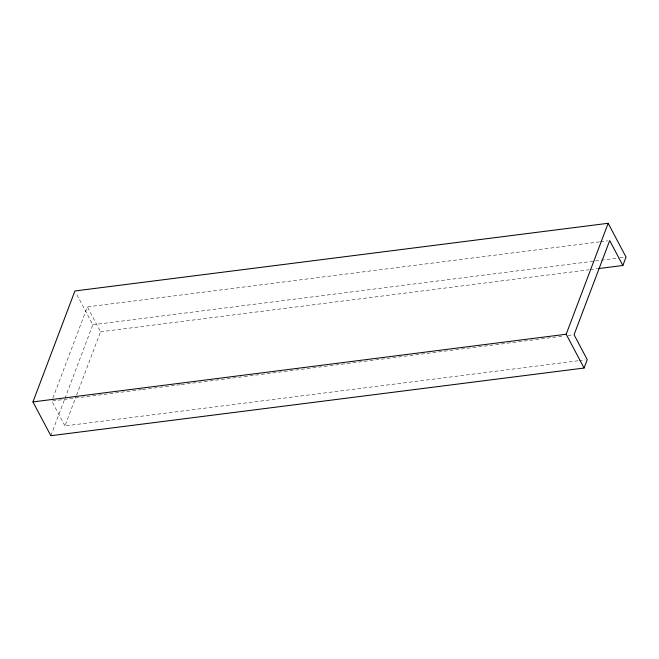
<?xml version="1.0" encoding="UTF-8"?>
<svg xmlns="http://www.w3.org/2000/svg" width="659" height="659" viewBox="0 0 659 659"><rect width="100%" height="100%" fill="white"/><g stroke="black" fill="none" stroke-linecap="round" stroke-linejoin="round"><path stroke-width="0.49" stroke-dasharray="3.29 2.47" d="M52.86 398.135L87.383 306.872L599.484 241.878M50.842 435.714L64.598 399.37M64.961 398.407L92.82 324.763L75.867 292.744M578.067 360.794L64.953 425.92L76.222 396.141M76.584 395.178L100.572 331.782L87.383 306.872M600.506 241.754L607.647 240.848M92.82 324.763L594.443 261.096M595.464 260.964L618.916 257.99M619.93 257.858L626.05 257.084M100.572 331.782L589.204 269.762M590.225 269.63L597.367 268.724M141.537 389.626L51.764 401.018L64.953 425.92M142.558 389.494L180.302 384.708M181.324 384.576L562.844 336.156M567.943 335.505L573.042 334.854M579.088 360.671L585.208 359.888"/><path stroke-width="0.99" d="M622.87 265.486L609.682 240.584L574.063 334.731L587.251 359.633L584.072 368.035L50.842 435.714L32.95 401.916L74.928 290.965L608.158 223.286L626.05 257.084L622.87 265.486L598.388 268.6M584.072 368.035L566.18 334.237L608.158 223.286M32.95 401.916L566.18 334.237"/></g></svg>
